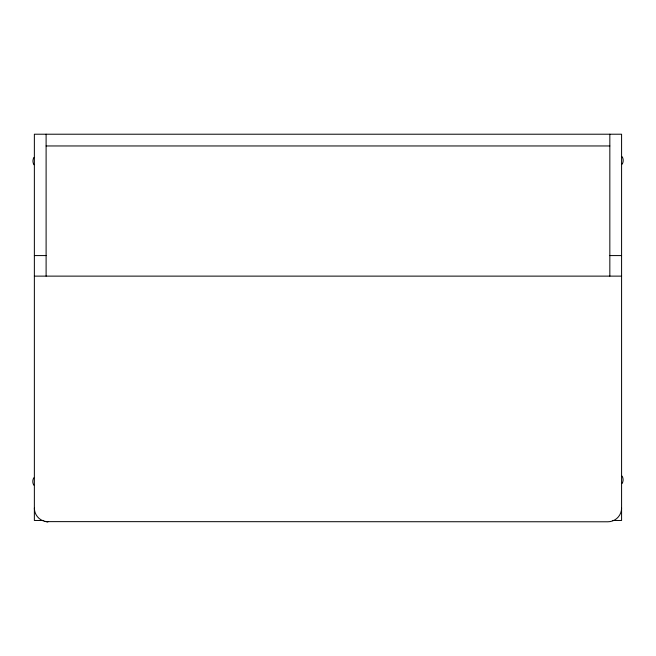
<?xml version="1.0" encoding="UTF-8"?>
<svg xmlns="http://www.w3.org/2000/svg" width="656" height="656" viewBox="0 0 656 656"><rect width="100%" height="100%" fill="white"/><g stroke="black" fill="none" stroke-linecap="round" stroke-linejoin="round"><path stroke-width="0.98" d="M46.109 145.96L609.834 145.96M34.366 255.578L46.109 255.578M609.834 255.578L621.585 255.578M34.366 276.127L621.585 276.127M43.173 520.47L34.366 520.47L34.366 134.218L621.585 134.218L621.585 520.47L612.77 520.47M44.518 521.315L48.068 521.782A13.702 13.702 0 0 1 34.481 509.868L34.366 508.08M609.834 134.218L609.834 276.127M46.109 134.218L46.109 276.127M46.109 521.627L607.882 521.782A13.702 13.702 0 0 0 621.585 508.08M33.784 485.169A7.339 7.339 0 0 1 33.784 477.83M622.126 476.141A7.339 7.339 0 0 1 622.126 483.48M622.216 156.792A7.339 7.339 0 0 1 622.216 164.131M33.932 164.763A7.339 7.339 0 0 1 33.932 157.415"/></g></svg>
